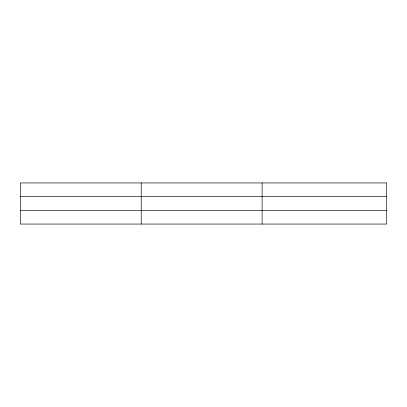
<?xml version="1.0" encoding="UTF-8"?>
<svg xmlns="http://www.w3.org/2000/svg" width="407" height="407" viewBox="0 0 407 407"><rect width="100%" height="100%" fill="white"/><g stroke="black" fill="none" stroke-linecap="round" stroke-linejoin="round"><path stroke-width="0.61" d="M141.229 224.059L141.229 182.941M262.108 224.059L262.108 182.941M386.65 196.51L386.65 182.941L20.35 182.941L20.35 224.059L386.65 224.059L386.65 196.51L20.35 196.51M20.35 210.49L386.65 210.49"/></g></svg>
